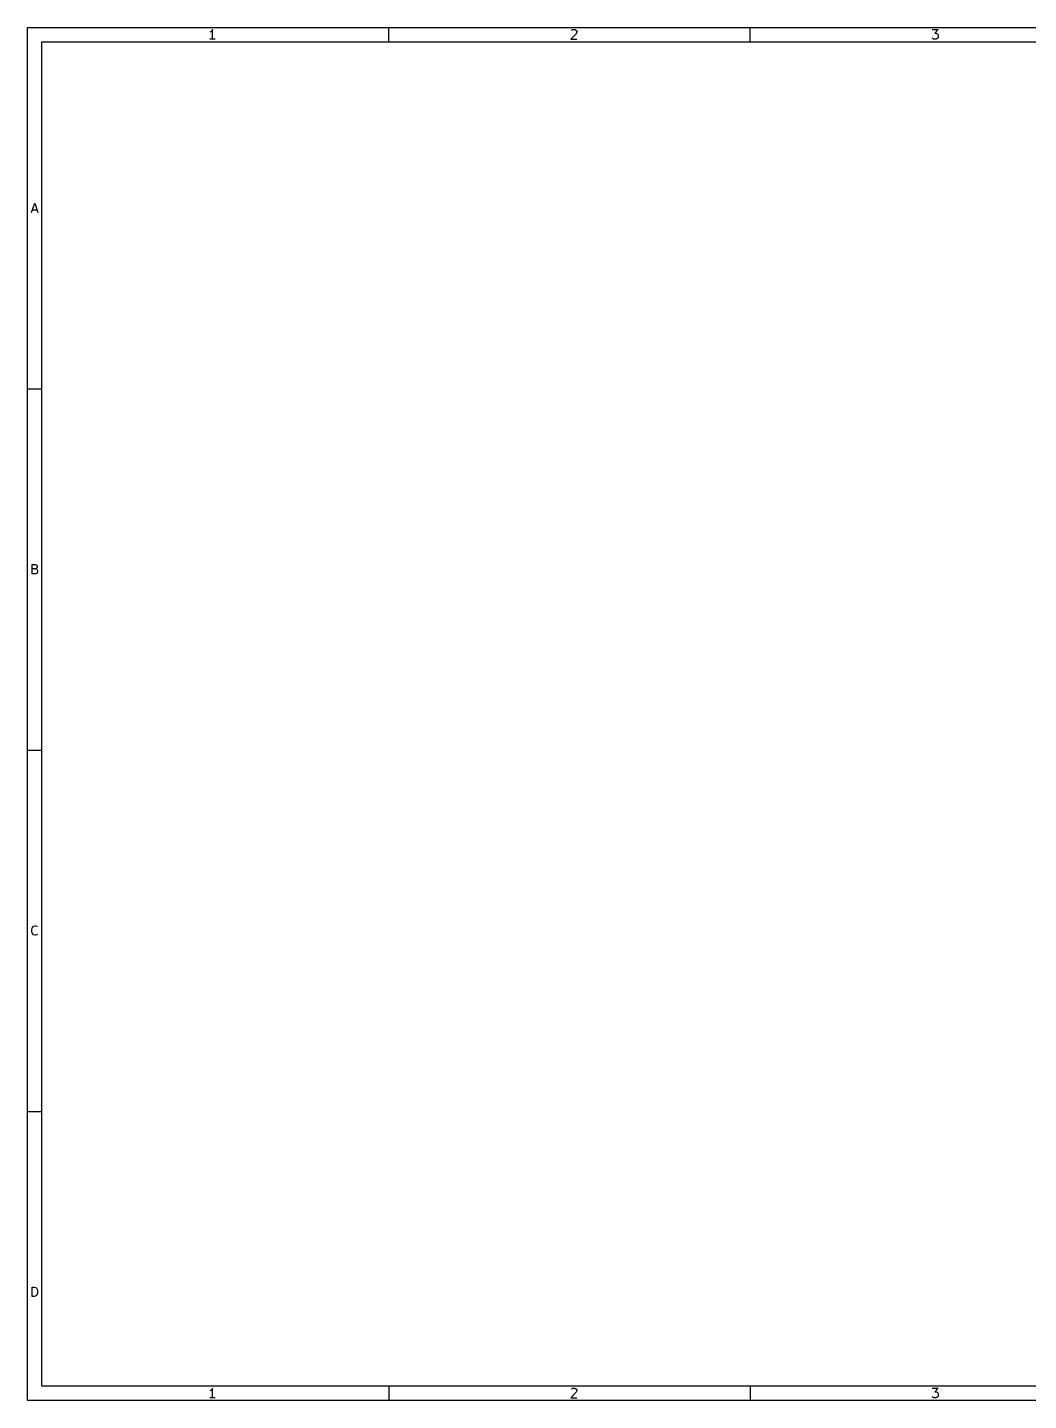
# Model space of a CAD drawing. Extents: x 10 to 287, y -200 to -10.
# Drawn here: x 10 to 148.5, y -200 to -10 of the extents above; entities that cross this region are included whole.
import ezdxf

# ---------------------------------------------------------------- set-up
doc = ezdxf.new("R2010")
doc.units = 0
doc.layers.add('BLACK', color=7, linetype='CONTINUOUS')

msp = doc.modelspace()

# ---------------------------------------------------------------- linework, layer by layer
at = {"layer": 'BLACK', "linetype": 'Continuous'}
for p, q in [((10, -10), (287, -10)), ((10, -200.01), (10, -10)), ((35.37, -10.61), (35.25, -10.67)), ((35.5, -10.49), (35.37, -10.61)), ((35.62, -10.3), (35.5, -10.49)), ((35.62, -11.6), (35.62, -10.3)), ((60, -12), (60, -10)), ((85.93, -10.86), (85.19, -11.6)), ((85.25, -10.43), (85.31, -10.36)), ((85.31, -10.36), (85.43, -10.3)), ((85.43, -10.3), (85.74, -10.3)), ((85.74, -10.3), (85.87, -10.36)), ((85.87, -10.36), (85.93, -10.43)), ((85.93, -10.43), (85.99, -10.55)), ((85.99, -10.67), (85.93, -10.86)), ((85.99, -10.55), (85.99, -10.67)), ((110, -12), (110, -10)), ((135.19, -10.3), (135.99, -10.3)), ((135.99, -10.3), (135.56, -10.8)), ((135.56, -10.8), (135.74, -10.8)), ((135.74, -10.8), (135.87, -10.86)), ((135.87, -10.86), (135.93, -10.92)), ((135.93, -10.92), (135.99, -11.04)), ((135.99, -11.35), (135.93, -11.48)), ((135.99, -11.04), (135.99, -11.35)), ((12, -12), (285, -12)), ((12, -198.01), (12, -12)), ((35.99, -11.6), (35.25, -11.6)), ((85.19, -11.6), (85.99, -11.6)), ((135.25, -11.54), (135.19, -11.48)), ((135.37, -11.6), (135.25, -11.54)), ((135.74, -11.6), (135.37, -11.6)), ((135.87, -11.54), (135.74, -11.6)), ((135.93, -11.48), (135.87, -11.54)), ((10.57, -35.6), (11, -34.3)), ((10.69, -35.23), (11.31, -35.23)), ((11, -34.3), (11.43, -35.6)), ((10, -60), (12, -60)), ((10.66, -85.6), (10.66, -84.3)), ((10.66, -84.3), (11.09, -84.3)), ((11.09, -84.92), (10.66, -84.92)), ((11.09, -84.3), (11.22, -84.36)), ((11.22, -84.86), (11.09, -84.92)), ((11.09, -84.92), (11.28, -84.98)), ((11.22, -84.36), (11.28, -84.43)), ((11.28, -84.8), (11.22, -84.86)), ((11.28, -84.43), (11.34, -84.55)), ((11.34, -84.67), (11.28, -84.8)), ((11.28, -84.98), (11.34, -85.04)), ((11.34, -85.48), (11.28, -85.54)), ((11.34, -84.55), (11.34, -84.67)), ((11.34, -85.04), (11.4, -85.17)), ((11.4, -85.35), (11.34, -85.48)), ((11.4, -85.17), (11.4, -85.35)), ((11.15, -85.6), (10.66, -85.6)), ((11.28, -85.54), (11.15, -85.6)), ((10, -110), (12, -110)), ((10.6, -134.86), (10.66, -134.61)), ((10.6, -135.04), (10.6, -134.86)), ((10.66, -134.61), (10.72, -134.49)), ((10.72, -134.49), (10.85, -134.36)), ((10.85, -134.36), (11.03, -134.3)), ((11.03, -134.3), (11.15, -134.3)), ((11.15, -134.3), (11.34, -134.36)), ((11.34, -134.36), (11.4, -134.43)), ((10.66, -135.29), (10.6, -135.04)), ((10.72, -135.42), (10.66, -135.29)), ((10.85, -135.54), (10.72, -135.42)), ((11.03, -135.6), (10.85, -135.54)), ((11.15, -135.6), (11.03, -135.6)), ((11.34, -135.54), (11.15, -135.6)), ((11.4, -135.48), (11.34, -135.54)), ((10, -160), (12, -160)), ((10.66, -185.6), (10.66, -184.3)), ((10.66, -184.3), (10.97, -184.3)), ((10.97, -184.3), (11.15, -184.36)), ((10.97, -185.6), (10.66, -185.6)), ((11.15, -185.54), (10.97, -185.6)), ((11.15, -184.36), (11.28, -184.49)), ((11.28, -185.42), (11.15, -185.54)), ((11.28, -184.49), (11.34, -184.61)), ((11.34, -185.29), (11.28, -185.42)), ((11.34, -184.61), (11.4, -184.86)), ((11.4, -185.04), (11.34, -185.29)), ((11.4, -184.86), (11.4, -185.04)), ((285, -198.01), (12, -198.01)), ((35.37, -198.62), (35.25, -198.68)), ((35.5, -198.49), (35.37, -198.62)), ((35.62, -198.31), (35.5, -198.49)), ((35.62, -199.61), (35.62, -198.31)), ((60, -198.01), (60, -200.01)), ((85.93, -198.87), (85.19, -199.61)), ((85.25, -198.43), (85.31, -198.37)), ((85.31, -198.37), (85.43, -198.31)), ((85.43, -198.31), (85.74, -198.31)), ((85.74, -198.31), (85.87, -198.37)), ((85.87, -198.37), (85.93, -198.43)), ((85.93, -198.43), (85.99, -198.56)), ((85.99, -198.68), (85.93, -198.87)), ((85.99, -198.56), (85.99, -198.68)), ((110, -198.01), (110, -200.01)), ((135.19, -198.31), (135.99, -198.31)), ((135.25, -199.55), (135.19, -199.49)), ((135.99, -198.31), (135.56, -198.8)), ((135.56, -198.8), (135.74, -198.8)), ((135.74, -198.8), (135.87, -198.87)), ((135.87, -198.87), (135.93, -198.93)), ((135.93, -199.49), (135.87, -199.55)), ((135.93, -198.93), (135.99, -199.05)), ((135.99, -199.36), (135.93, -199.49)), ((135.99, -199.05), (135.99, -199.36)), ((287, -200.01), (10, -200.01)), ((35.99, -199.61), (35.25, -199.61)), ((85.19, -199.61), (85.99, -199.61)), ((135.37, -199.61), (135.25, -199.55)), ((135.74, -199.61), (135.37, -199.61)), ((135.87, -199.55), (135.74, -199.61))]:
    msp.add_line(p, q, dxfattribs=at)

doc.saveas('drawing.dxf')
